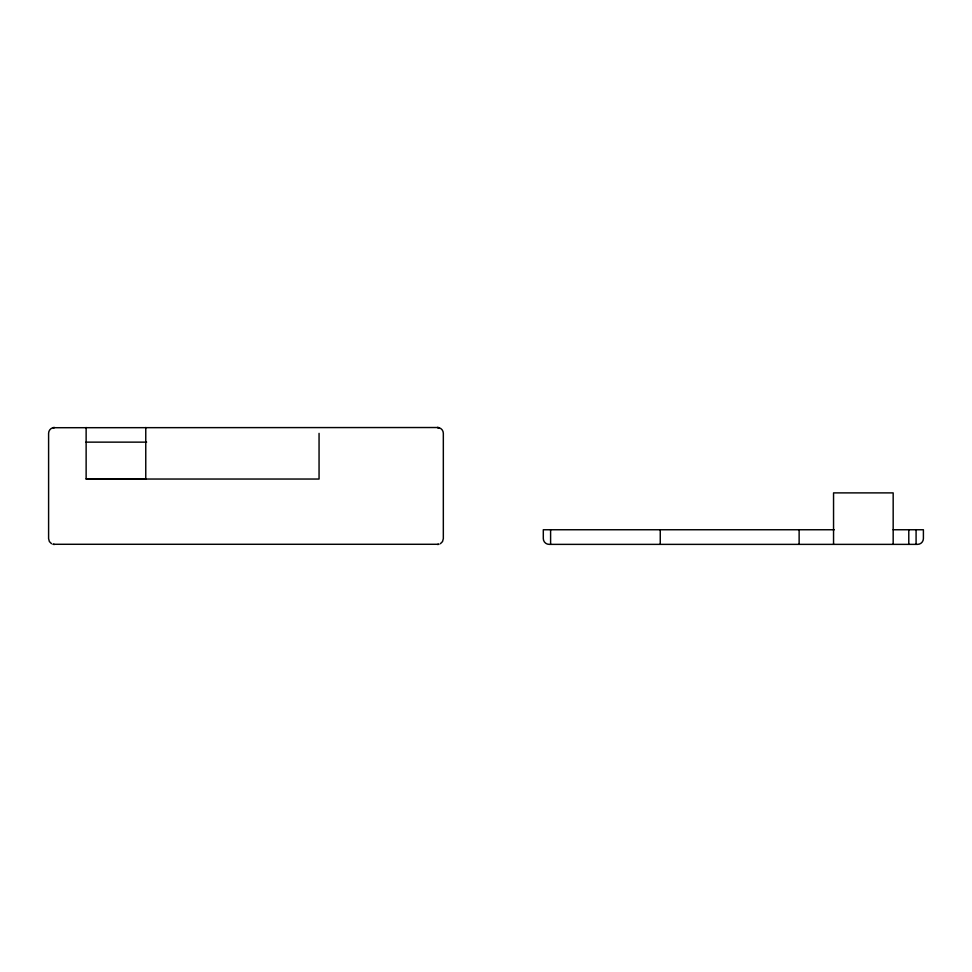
<?xml version="1.0" encoding="UTF-8"?>
<svg xmlns="http://www.w3.org/2000/svg" width="972" height="972" viewBox="0 0 972 972"><rect width="100%" height="100%" fill="white"/><g stroke="black" fill="none" stroke-linecap="round" stroke-linejoin="round"><path stroke-width="1.46" d="M440.401 543.7L442.539 541.55L443.329 538.634L443.329 433.366A5.844 5.844 0 0 0 437.473 427.522L52.938 427.716L54.444 427.522A5.844 5.844 0 0 0 48.6 433.366L48.6 538.634L49.378 541.55L51.528 543.7M437.473 544.478L438.992 544.284L52.938 544.284L54.444 544.478M85.973 442.139L146.626 442.139M86.131 478.929L145.885 478.929M86.131 427.522L86.131 479.038L319.059 479.038L319.059 433.366M834.28 529.752L543.299 529.752L543.299 538.524A5.844 5.844 0 0 0 549.144 544.369L917.556 544.369A5.844 5.844 0 0 0 923.4 538.524L923.4 529.752L893.171 529.752M916.086 529.752L916.086 544.369M908.784 529.752L908.784 544.369M893.171 544.369L893.171 492.889L833.551 492.889L833.551 544.369M799.13 529.752L799.13 544.369M660.255 529.752L660.255 544.369M550.602 529.752L550.602 544.369M145.764 427.522L145.764 479.038M438.992 427.716L437.473 427.522L438.992 427.716"/></g></svg>
